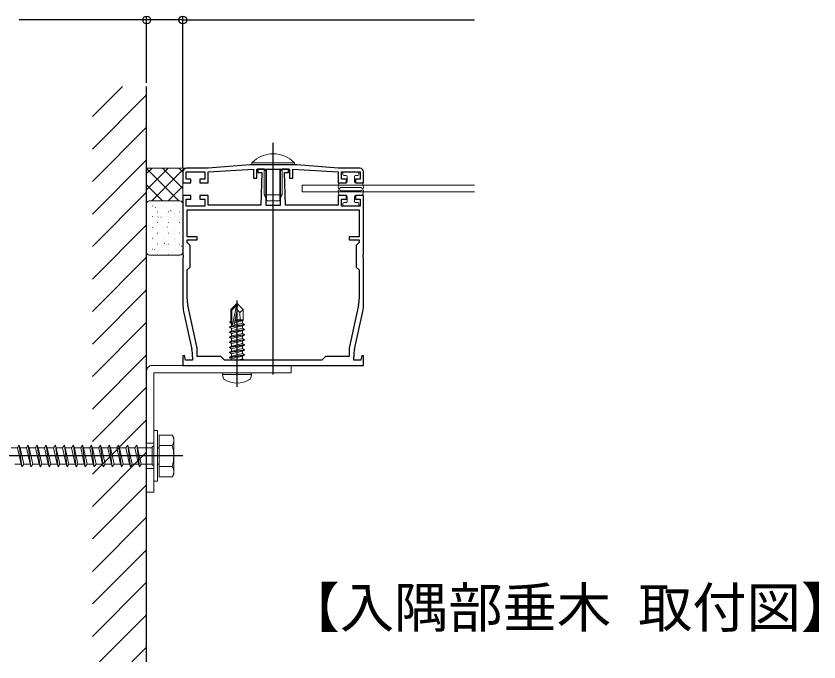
# Model space of a CAD drawing. Units: millimetres, scale not verified. Extents: x -875 to 875, y -1304 to 1297.
# Drawn here: x 446.9 to 669, y 937.8 to 1116.3 of the extents above; entities that cross this region are included whole.
import ezdxf
from ezdxf.enums import TextEntityAlignment as Align

# ---------------------------------------------------------------- set-up
doc = ezdxf.new("R2010")
doc.units = ezdxf.units.MM
doc.header["$LTSCALE"] = 8
for name, color, linetype in [('0-2_USER1', 3, 'Continuous'), ('0-3_YKK_11', 7, 'Continuous'), ('0-4_YKK_12', 2, 'Continuous'), ('0-7_YKK_D', 6, 'Continuous'), ('0-9_YSS_K', 3, 'Continuous')]:
    doc.layers.add(name, color=color, linetype=linetype)
doc.layers.add('0-5_YKK_13', color=4, linetype='Continuous', lineweight=18)
doc.styles.add('ＭＳ ゴシック', font='')
doc.styles.get('ＭＳ ゴシック').set_extended_font_data('MS Gothic')

msp = doc.modelspace()

# ---------------------------------------------------------------- linework, layer by layer
at = {"layer": '0-3_YKK_11'}
for p, q in [((496.978, 1024.542), (494.414, 1036.41)), ((541.631, 1036.41), (539.068, 1024.542)), ((493.248, 1034.704), (495.497, 1024.291)), ((540.548, 1024.291), (542.797, 1034.704))]:
    msp.add_line(p, q, dxfattribs=at)
for points in [[(524.523, 1075.248), (511.523, 1075.248), (500.023, 1074.248), (494.023, 1074.248)], [(542.023, 1074.248), (536.023, 1074.248), (524.523, 1075.248)], [(493.023, 1073.248), (493.023, 1070.248), (495.273, 1070.248), (495.273, 1071.248), (493.923, 1071.248), (493.923, 1073.248), (499.123, 1073.248), (499.123, 1071.248), (497.773, 1071.248), (497.773, 1070.248), (500.023, 1070.248), (500.023, 1073.248), (512.623, 1074.048), (512.623, 1071.548), (513.523, 1071.548), (513.523, 1074.048), (522.523, 1074.048), (522.523, 1071.548), (523.423, 1071.548), (523.423, 1074.048), (536.023, 1073.248), (536.023, 1070.248), (538.273, 1070.248), (538.273, 1071.248), (536.923, 1071.248), (536.923, 1073.248), (542.123, 1073.248), (542.123, 1071.248), (540.773, 1071.248), (540.773, 1070.248), (543.023, 1070.248), (543.023, 1073.248)], [(515.123, 1074.048), (513.773, 1074.048), (513.773, 1073.048), (514.923, 1073.048), (514.573, 1064.048), (500.023, 1064.048), (500.023, 1066.748), (497.773, 1066.748), (497.773, 1065.748), (499.123, 1065.748), (499.123, 1063.748), (493.923, 1063.748), (493.923, 1065.748), (495.273, 1065.748), (495.273, 1066.748), (493.023, 1066.748), (493.023, 1050.406), (493.143, 1050.223), (493.143, 1049.673), (493.023, 1049.489), (493.023, 1036.815)], [(519.923, 1073.048), (519.923, 1063.948), (516.123, 1063.948), (516.123, 1073.048)], [(543.023, 1036.815), (543.023, 1049.489), (542.903, 1049.673), (542.903, 1050.223), (543.023, 1050.406), (543.023, 1066.748), (540.773, 1066.748), (540.773, 1065.748), (542.123, 1065.748), (542.123, 1063.748), (536.923, 1063.748), (536.923, 1065.748), (538.273, 1065.748), (538.273, 1066.748), (536.023, 1066.748), (536.023, 1064.048), (521.472, 1064.048), (521.123, 1073.048), (522.273, 1073.048), (522.273, 1074.048), (520.923, 1074.048)], [(494.223, 1062.748), (541.823, 1062.748), (541.823, 1055.348), (539.023, 1055.348), (539.023, 1054.448), (541.823, 1054.448), (541.823, 1053.748), (541.023, 1052.948), (541.023, 1046.948), (541.823, 1046.148), (541.823, 1038.204)], [(494.223, 1038.204), (494.223, 1046.148), (495.023, 1046.948), (495.023, 1052.948), (494.223, 1053.748), (494.223, 1054.448), (497.023, 1054.448), (497.023, 1055.348), (494.223, 1055.348), (494.223, 1062.748)], [(539.023, 1024.12), (539.023, 1022.248), (532.523, 1022.248), (531.523, 1021.248), (504.523, 1021.248), (503.523, 1022.248), (497.023, 1022.248), (497.023, 1024.12)], [(493.023, 1019.748), (543.023, 1019.748), (543.023, 1022.417), (542.588, 1022.474), (542.259, 1021.248), (540.323, 1021.248), (540.323, 1022.18)], [(495.723, 1022.18), (495.723, 1021.248), (493.786, 1021.248), (493.458, 1022.474), (493.023, 1022.417), (493.023, 1019.748)]]:
    msp.add_lwpolyline(points, dxfattribs=at)
for centre, radius, start, end in [((494.023, 1073.248), 1, 90.00001, 179.99999), ((515.123, 1073.048), 1, 0.00001, 89.99999), ((520.923, 1073.048), 1, 90.00001, 179.99999), ((542.023, 1073.248), 1, 0.00001, 89.99999), ((502.723, 1038.204), 8.5, 180, 192.18865), ((533.323, 1038.204), 8.5, 347.81135, 360), ((503.023, 1036.815), 10, 180, 192.18864), ((533.023, 1036.815), 10, 347.81136, 0), ((485.723, 1022.18), 10, 360, 12.18864), ((495.023, 1024.12), 2, 359.99995, 12.1886), ((541.023, 1024.12), 2, 167.8114, 180.00005), ((550.323, 1022.18), 10, 167.81136, 180)]:
    msp.add_arc(centre, radius, start, end, dxfattribs=at)
at = {"layer": '0-4_YKK_12'}
for p, q in [((518.023, 1017.248), (518.023, 1081.248)), ((508.023, 1013.848), (508.023, 1037.748)), ((493.023, 994.748), (394.023, 994.748))]:
    msp.add_line(p, q, dxfattribs=at)
at = {"layer": '0-5_YKK_13'}
for p, q in [((512.123, 1075.757), (512.123, 1075.248)), ((512.123, 1075.248), (523.923, 1075.248)), ((494.023, 1074.248), (483.023, 1074.248)), ((483.023, 1072.763), (484.507, 1074.248)), ((483.023, 1068.273), (488.997, 1074.248)), ((491.929, 1065.248), (483.023, 1074.154)), ((484.487, 1065.248), (493.487, 1074.248)), ((493.023, 1068.644), (487.419, 1074.248)), ((493.023, 1073.134), (491.909, 1074.248)), ((516.177, 1074.048), (516.177, 1065.557)), ((519.869, 1074.048), (519.869, 1065.557)), ((520.523, 1074.048), (520.523, 1066.948)), ((537.323, 1072.948), (537.323, 1072.548)), ((537.623, 1073.248), (541.423, 1073.248)), ((541.723, 1072.948), (541.723, 1072.548)), ((493.023, 1070.548), (493.023, 1066.448)), ((538.223, 1072.248), (537.623, 1072.248)), ((538.523, 1071.948), (538.523, 1070.548)), ((540.523, 1071.948), (540.523, 1070.548)), ((540.823, 1072.248), (541.423, 1072.248)), ((487.439, 1065.248), (483.023, 1069.664)), ((488.978, 1065.248), (493.023, 1069.293)), ((526.023, 1069.548), (526.023, 1067.748)), ((526.023, 1069.548), (573.694, 1069.548)), ((536.028, 1068.95), (536.213, 1070)), ((536.489, 1068.773), (536.504, 1068.798)), ((536.509, 1070.248), (538.223, 1070.248)), ((536.764, 1068.948), (542.282, 1068.948)), ((542.537, 1070.248), (540.823, 1070.248)), ((542.556, 1068.773), (542.542, 1068.798)), ((543.017, 1068.95), (542.832, 1070)), ((516.323, 1065.248), (515.523, 1066.948)), ((519.723, 1065.248), (520.523, 1066.948)), ((526.023, 1067.748), (573.694, 1067.748)), ((536.028, 1068.046), (536.213, 1066.996)), ((536.489, 1068.223), (536.504, 1068.198)), ((536.509, 1066.748), (538.223, 1066.748)), ((542.282, 1068.048), (536.764, 1068.048)), ((538.523, 1065.048), (538.523, 1066.448)), ((540.523, 1065.048), (540.523, 1066.448)), ((542.537, 1066.748), (540.823, 1066.748)), ((542.556, 1068.223), (542.542, 1068.198)), ((543.017, 1068.046), (542.832, 1066.996)), ((483.221, 1064.975), (483.023, 1065.174)), ((483.023, 1051.048), (483.023, 1064.448)), ((483.823, 1065.248), (492.223, 1065.248)), ((484.638, 1063.873), (484.688, 1063.873)), ((487.678, 1063.873), (487.728, 1063.873)), ((487.825, 1065.209), (487.884, 1065.248)), ((488.302, 1064.412), (488.311, 1064.415)), ((490.718, 1063.873), (490.768, 1063.873)), ((492.965, 1064.745), (493.023, 1064.803)), ((493.023, 1064.448), (493.023, 1051.048)), ((516.323, 1065.248), (519.723, 1065.248)), ((537.323, 1064.048), (537.323, 1064.448)), ((538.223, 1064.748), (537.623, 1064.748)), ((540.823, 1064.748), (541.423, 1064.748)), ((541.723, 1064.048), (541.723, 1064.448)), ((483.023, 1062.258), (483.073, 1062.258)), ((485.512, 1063.424), (485.521, 1063.427)), ((486.063, 1062.258), (486.113, 1062.258)), ((488.901, 1061.783), (488.91, 1061.786)), ((489.103, 1062.258), (489.153, 1062.258)), ((489.63, 1062.486), (489.714, 1062.541)), ((492.021, 1062.888), (492.031, 1062.891)), ((492.143, 1062.258), (492.193, 1062.258)), ((541.423, 1063.748), (537.623, 1063.748)), ((483.368, 1059.823), (483.377, 1059.827)), ((484.638, 1060.883), (484.688, 1060.883)), ((486.158, 1060.812), (486.167, 1060.815)), ((486.941, 1060.706), (487.024, 1060.761)), ((487.678, 1060.883), (487.728, 1060.883)), ((490.718, 1060.883), (490.768, 1060.883)), ((492.667, 1060.276), (492.677, 1060.279)), ((483.023, 1059.268), (483.073, 1059.268)), ((484.014, 1057.211), (484.023, 1057.215)), ((484.638, 1057.893), (484.688, 1057.893)), ((486.063, 1059.268), (486.113, 1059.268)), ((486.757, 1058.183), (486.766, 1058.186)), ((487.678, 1057.893), (487.728, 1057.893)), ((488.746, 1057.982), (488.829, 1058.038)), ((489.103, 1059.268), (489.153, 1059.268)), ((489.877, 1059.288), (489.886, 1059.291)), ((490.718, 1057.893), (490.768, 1057.893)), ((492.143, 1059.268), (492.193, 1059.268)), ((483.023, 1056.278), (483.073, 1056.278)), ((486.057, 1056.202), (486.14, 1056.258)), ((486.063, 1056.278), (486.113, 1056.278)), ((487.733, 1055.687), (487.742, 1055.691)), ((489.103, 1056.278), (489.153, 1056.278)), ((490.523, 1056.675), (490.532, 1056.679)), ((492.143, 1056.278), (492.193, 1056.278)), ((483.023, 1053.288), (483.073, 1053.288)), ((484.613, 1054.582), (484.622, 1054.586)), ((484.638, 1054.903), (484.688, 1054.903)), ((486.063, 1053.288), (486.113, 1053.288)), ((487.678, 1054.903), (487.728, 1054.903)), ((487.861, 1053.479), (487.945, 1053.534)), ((488.379, 1053.075), (488.388, 1053.078)), ((489.103, 1053.288), (489.153, 1053.288)), ((490.718, 1054.903), (490.768, 1054.903)), ((491.122, 1054.046), (491.131, 1054.05)), ((492.143, 1053.288), (492.193, 1053.288)), ((492.664, 1052.74), (492.748, 1052.795)), ((484.638, 1051.913), (484.688, 1051.913)), ((485.172, 1051.699), (485.256, 1051.754)), ((485.588, 1052.087), (485.598, 1052.09)), ((487.678, 1051.913), (487.728, 1051.913)), ((490.718, 1051.913), (490.768, 1051.913)), ((492.098, 1051.551), (492.107, 1051.554)), ((492.223, 1050.248), (483.823, 1050.248)), ((486.063, 1050.298), (486.113, 1050.298)), ((488.978, 1050.446), (488.987, 1050.45)), ((489.103, 1050.298), (489.153, 1050.298)), ((492.143, 1050.298), (492.193, 1050.298)), ((507.873, 1036.748), (506.323, 1035.198)), ((506.323, 1032.029), (506.323, 1035.198)), ((506.623, 1035.073), (507.873, 1036.323)), ((506.623, 1030.796), (506.623, 1035.073)), ((506.691, 1030.625), (507.873, 1036.323)), ((507.113, 1030.741), (508.023, 1035.126)), ((508.173, 1036.748), (507.873, 1036.748)), ((507.873, 1036.323), (507.873, 1036.748)), ((508.023, 1035.126), (508.023, 1036.748)), ((508.023, 1035.126), (508.173, 1036.748)), ((508.173, 1036.748), (509.723, 1035.198)), ((508.765, 1034.394), (509.723, 1035.198)), ((509.723, 1032.167), (509.723, 1035.198)), ((510.123, 1030.998), (505.923, 1030.298)), ((505.923, 1030.398), (506.837, 1030.55)), ((506.023, 1031.855), (506.323, 1032.029)), ((506.023, 1031.855), (506.623, 1031.972)), ((506.023, 1031.64), (506.023, 1031.855)), ((506.023, 1031.64), (506.623, 1031.739)), ((506.023, 1031.64), (506.473, 1031.38)), ((506.323, 1032.348), (506.623, 1032.348)), ((506.473, 1031.38), (506.626, 1031.415)), ((506.473, 1030.715), (506.473, 1031.38)), ((506.473, 1029.98), (509.573, 1030.68)), ((506.983, 1030.574), (510.123, 1031.098)), ((507.139, 1030.866), (509.573, 1031.415)), ((507.284, 1031.563), (509.573, 1032.08)), ((507.345, 1031.858), (509.723, 1032.249)), ((507.4, 1032.123), (508.556, 1032.348)), ((507.447, 1032.348), (509.723, 1032.348)), ((509.723, 1032.167), (509.573, 1032.08)), ((509.573, 1031.415), (509.573, 1032.08)), ((510.123, 1031.098), (509.573, 1031.415)), ((510.123, 1030.998), (509.573, 1030.68)), ((509.573, 1030.015), (509.573, 1030.68)), ((510.123, 1030.998), (510.123, 1031.098)), ((505.923, 1030.298), (505.923, 1030.398)), ((505.923, 1030.298), (506.473, 1029.98)), ((505.923, 1028.998), (510.123, 1029.698)), ((510.123, 1029.598), (505.923, 1028.898)), ((505.923, 1028.898), (505.923, 1028.998)), ((505.923, 1028.898), (506.473, 1028.58)), ((506.473, 1029.315), (506.473, 1029.98)), ((506.473, 1028.58), (509.573, 1029.28)), ((506.473, 1027.915), (506.473, 1028.58)), ((510.123, 1029.698), (509.573, 1030.015)), ((510.123, 1029.598), (509.573, 1029.28)), ((509.573, 1028.615), (509.573, 1029.28)), ((510.123, 1028.298), (509.573, 1028.615)), ((510.123, 1029.598), (510.123, 1029.698)), ((505.923, 1027.598), (510.123, 1028.298)), ((510.123, 1028.198), (505.923, 1027.498)), ((505.923, 1027.498), (505.923, 1027.598)), ((505.923, 1027.498), (506.473, 1027.18)), ((505.923, 1026.198), (510.123, 1026.898)), ((510.123, 1026.798), (505.923, 1026.098)), ((505.923, 1026.098), (505.923, 1026.198)), ((505.923, 1026.098), (506.473, 1025.78)), ((506.473, 1027.18), (509.573, 1027.88)), ((506.473, 1026.515), (506.473, 1027.18)), ((506.473, 1025.78), (509.573, 1026.48)), ((510.123, 1028.198), (509.573, 1027.88)), ((509.573, 1027.215), (509.573, 1027.88)), ((510.123, 1026.898), (509.573, 1027.215)), ((510.123, 1026.798), (509.573, 1026.48)), ((509.573, 1025.815), (509.573, 1026.48)), ((510.123, 1028.198), (510.123, 1028.298)), ((510.123, 1026.798), (510.123, 1026.898)), ((505.923, 1024.798), (510.123, 1025.498)), ((510.123, 1025.398), (505.923, 1024.698)), ((505.923, 1024.698), (505.923, 1024.798)), ((505.923, 1024.698), (506.473, 1024.38)), ((505.923, 1023.398), (510.123, 1024.098)), ((510.123, 1023.998), (505.923, 1023.298)), ((506.473, 1025.115), (506.473, 1025.78)), ((506.473, 1024.38), (509.573, 1025.08)), ((506.473, 1023.715), (506.473, 1024.38)), ((510.123, 1025.498), (509.573, 1025.815)), ((510.123, 1025.398), (509.573, 1025.08)), ((509.573, 1024.415), (509.573, 1025.08)), ((510.123, 1024.098), (509.573, 1024.415)), ((510.123, 1023.998), (509.573, 1023.68)), ((510.123, 1025.398), (510.123, 1025.498)), ((510.123, 1023.998), (510.123, 1024.098)), ((505.923, 1023.298), (505.923, 1023.398)), ((505.923, 1023.298), (506.473, 1022.98)), ((505.923, 1021.998), (510.123, 1022.698)), ((510.123, 1022.598), (505.923, 1021.898)), ((505.923, 1021.898), (505.923, 1021.998)), ((505.923, 1021.898), (506.473, 1021.58)), ((506.473, 1022.98), (509.573, 1023.68)), ((506.473, 1022.315), (506.473, 1022.98)), ((506.473, 1021.58), (509.573, 1022.28)), ((508.023, 1015.248), (508.023, 1022.248)), ((509.573, 1023.015), (509.573, 1023.68)), ((510.123, 1022.698), (509.573, 1023.015)), ((510.123, 1022.598), (509.573, 1022.28)), ((509.573, 1021.615), (509.573, 1022.28)), ((510.123, 1022.598), (510.123, 1022.698)), ((523.023, 1019.748), (484.523, 1019.748)), ((506.473, 1021.248), (506.473, 1021.58)), ((507.945, 1021.248), (509.573, 1021.615)), ((510.123, 1021.248), (510.123, 1021.298)), ((504.023, 1017.248), (504.111, 1017.748)), ((504.023, 1017.248), (504.164, 1016.445)), ((504.023, 1017.248), (512.023, 1017.248)), ((504.111, 1017.748), (511.935, 1017.748)), ((512.023, 1017.248), (511.881, 1016.445)), ((512.023, 1017.248), (511.935, 1017.748)), ((485.023, 987.748), (485.023, 1001.748)), ((486.023, 1001.748), (485.023, 1001.748)), ((486.023, 987.748), (486.023, 1001.748)), ((490.092, 1000.498), (486.523, 1000.498)), ((486.523, 988.998), (486.523, 1000.498)), ((490.523, 999.748), (490.09, 1000.498)), ((490.523, 999.748), (490.523, 989.748)), ((448.523, 991.748), (447.773, 997.748)), ((451.023, 991.748), (450.273, 997.748)), ((453.523, 991.748), (452.773, 997.748)), ((456.023, 991.748), (455.273, 997.748)), ((458.523, 991.748), (457.773, 997.748)), ((461.023, 991.748), (460.273, 997.748)), ((463.523, 991.748), (462.773, 997.748)), ((466.023, 991.748), (465.273, 997.748)), ((468.523, 991.748), (467.773, 997.748)), ((471.023, 991.748), (470.273, 997.748)), ((473.523, 991.748), (472.773, 997.748)), ((476.023, 991.748), (475.273, 997.748)), ((477.773, 997.748), (477.273, 996.998)), ((478.023, 996.998), (477.773, 997.748)), ((478.523, 991.748), (477.773, 997.748)), ((481.023, 991.748), (480.273, 997.748)), ((483.023, 998.248), (485.023, 998.248)), ((484.523, 992.148), (484.523, 997.348)), ((485.023, 997.348), (484.523, 997.348)), ((486.523, 997.634), (490.076, 997.634)), ((445.523, 996.998), (447.273, 996.998)), ((448.273, 992.498), (447.273, 996.998)), ((448.023, 996.998), (449.773, 996.998)), ((450.773, 992.498), (449.773, 996.998)), ((450.523, 996.998), (452.273, 996.998)), ((453.273, 992.498), (452.273, 996.998)), ((453.023, 996.998), (454.773, 996.998)), ((455.773, 992.498), (454.773, 996.998)), ((455.523, 996.998), (457.273, 996.998)), ((458.273, 992.498), (457.273, 996.998)), ((458.023, 996.998), (459.773, 996.998)), ((460.773, 992.498), (459.773, 996.998)), ((460.523, 996.998), (462.273, 996.998)), ((463.273, 992.498), (462.273, 996.998)), ((463.023, 996.998), (464.773, 996.998)), ((465.773, 992.498), (464.773, 996.998)), ((465.523, 996.998), (467.273, 996.998)), ((468.273, 992.498), (467.273, 996.998)), ((468.023, 996.998), (469.773, 996.998)), ((470.773, 992.498), (469.773, 996.998)), ((470.523, 996.998), (472.273, 996.998)), ((473.273, 992.498), (472.273, 996.998)), ((473.023, 996.998), (474.773, 996.998)), ((475.773, 992.498), (474.773, 996.998)), ((475.523, 996.998), (477.273, 996.998)), ((478.273, 992.498), (477.273, 996.998)), ((479.023, 992.498), (478.023, 996.998)), ((478.023, 996.998), (479.773, 996.998)), ((480.773, 992.498), (479.773, 996.998)), ((480.523, 996.998), (484.523, 996.998)), ((486.523, 996.998), (486.023, 996.998)), ((480.523, 994.748), (487.523, 994.748)), ((448.273, 992.498), (446.523, 992.498)), ((450.773, 992.498), (449.023, 992.498)), ((453.273, 992.498), (451.523, 992.498)), ((455.773, 992.498), (454.023, 992.498)), ((458.273, 992.498), (456.523, 992.498)), ((460.773, 992.498), (459.023, 992.498)), ((463.273, 992.498), (461.523, 992.498)), ((465.773, 992.498), (464.023, 992.498)), ((468.273, 992.498), (466.523, 992.498)), ((470.773, 992.498), (469.023, 992.498)), ((473.273, 992.498), (471.523, 992.498)), ((475.773, 992.498), (474.023, 992.498)), ((478.273, 992.498), (476.523, 992.498)), ((478.523, 991.748), (478.273, 992.498)), ((479.023, 992.498), (478.523, 991.748)), ((480.773, 992.498), (479.023, 992.498)), ((484.523, 992.498), (481.523, 992.498)), ((483.023, 991.248), (485.023, 991.248)), ((485.023, 992.148), (484.523, 992.148)), ((486.523, 992.498), (486.023, 992.498)), ((486.523, 991.861), (490.076, 991.861)), ((486.523, 988.998), (490.092, 988.998)), ((490.523, 989.748), (490.09, 988.998)), ((486.023, 987.748), (485.023, 987.748))]:
    msp.add_line(p, q, dxfattribs=at)
for points in [[(512.123, 1075.757), (523.923, 1075.757), (523.923, 1075.248)], [(515.523, 1074.048), (515.523, 1066.948), (520.523, 1066.948)], [(508.023, 1035.126), (508.765, 1034.394), (508.923, 1032.348)], [(505.923, 1030.398), (506.473, 1030.715), (506.623, 1030.749)], [(505.923, 1028.998), (506.473, 1029.315), (509.573, 1030.015)], [(505.923, 1027.598), (506.473, 1027.915), (509.573, 1028.615)], [(505.923, 1026.198), (506.473, 1026.515), (509.573, 1027.215)], [(505.923, 1024.798), (506.473, 1025.115), (509.573, 1025.815)], [(505.923, 1023.398), (506.473, 1023.715), (509.573, 1024.415)], [(505.923, 1021.998), (506.473, 1022.315), (509.573, 1023.015)], [(483.023, 1018.248), (483.023, 984.748), (485.023, 984.748), (485.023, 1017.748), (523.023, 1017.748), (523.023, 1019.748)], [(509.823, 1021.248), (510.123, 1021.298), (509.573, 1021.615)], [(449.023, 992.498), (448.023, 996.998), (447.773, 997.748), (447.273, 996.998)], [(451.523, 992.498), (450.523, 996.998), (450.273, 997.748), (449.773, 996.998)], [(454.023, 992.498), (453.023, 996.998), (452.773, 997.748), (452.273, 996.998)], [(456.523, 992.498), (455.523, 996.998), (455.273, 997.748), (454.773, 996.998)], [(459.023, 992.498), (458.023, 996.998), (457.773, 997.748), (457.273, 996.998)], [(461.523, 992.498), (460.523, 996.998), (460.273, 997.748), (459.773, 996.998)], [(464.023, 992.498), (463.023, 996.998), (462.773, 997.748), (462.273, 996.998)], [(466.523, 992.498), (465.523, 996.998), (465.273, 997.748), (464.773, 996.998)], [(469.023, 992.498), (468.023, 996.998), (467.773, 997.748), (467.273, 996.998)], [(471.523, 992.498), (470.523, 996.998), (470.273, 997.748), (469.773, 996.998)], [(474.023, 992.498), (473.023, 996.998), (472.773, 997.748), (472.273, 996.998)], [(476.523, 992.498), (475.523, 996.998), (475.273, 997.748), (474.773, 996.998)], [(481.523, 992.498), (480.523, 996.998), (480.273, 997.748), (479.773, 996.998)], [(449.023, 992.498), (448.523, 991.748), (448.273, 992.498)], [(451.523, 992.498), (451.023, 991.748), (450.773, 992.498)], [(454.023, 992.498), (453.523, 991.748), (453.273, 992.498)], [(456.523, 992.498), (456.023, 991.748), (455.773, 992.498)], [(459.023, 992.498), (458.523, 991.748), (458.273, 992.498)], [(461.523, 992.498), (461.023, 991.748), (460.773, 992.498)], [(464.023, 992.498), (463.523, 991.748), (463.273, 992.498)], [(466.523, 992.498), (466.023, 991.748), (465.773, 992.498)], [(469.023, 992.498), (468.523, 991.748), (468.273, 992.498)], [(471.523, 992.498), (471.023, 991.748), (470.773, 992.498)], [(474.023, 992.498), (473.523, 991.748), (473.273, 992.498)], [(476.523, 992.498), (476.023, 991.748), (475.773, 992.498)], [(481.523, 992.498), (481.023, 991.748), (480.773, 992.498)]]:
    msp.add_lwpolyline(points, dxfattribs=at)
for centre, radius, start, end in [((518.023, 1070.015), 8.232, 44.2189, 135.7811), ((537.623, 1072.948), 0.3, 90, 180), ((541.423, 1072.948), 0.3, 0, 90), ((537.623, 1072.548), 0.3, 180, 270), ((538.223, 1071.948), 0.3, 0, 90), ((538.223, 1070.548), 0.3, 270, 0), ((540.823, 1071.948), 0.3, 90, 180), ((540.823, 1070.548), 0.3, 180, 270), ((541.423, 1072.548), 0.3, 270, 0), ((536.273, 1068.898), 0.25, 167.958, 330), ((536.273, 1068.098), 0.25, 30, 192.042), ((536.509, 1069.948), 0.3, 90, 170), ((536.764, 1068.648), 0.3, 90, 150), ((542.282, 1068.648), 0.3, 30, 90), ((542.537, 1069.948), 0.3, 10, 90), ((542.773, 1068.898), 0.25, 210, 12.042), ((542.773, 1068.098), 0.25, 347.958, 150), ((536.509, 1067.048), 0.3, 190, 270), ((536.764, 1068.348), 0.3, 210, 270), ((538.223, 1066.448), 0.3, 0, 90), ((540.823, 1066.448), 0.3, 90, 180), ((542.282, 1068.348), 0.3, 270, 330), ((542.537, 1067.048), 0.3, 270, 350), ((483.823, 1064.448), 0.8, 90, 180), ((492.223, 1064.448), 0.8, 0, 90), ((537.623, 1064.448), 0.3, 90, 180), ((537.623, 1064.048), 0.3, 180, 270), ((538.223, 1065.048), 0.3, 270, 0), ((540.823, 1065.048), 0.3, 180, 270), ((541.423, 1064.448), 0.3, 0, 90), ((541.423, 1064.048), 0.3, 270, 0), ((483.823, 1051.048), 0.8, 180, 270), ((492.223, 1051.048), 0.8, 270, 0), ((506.871, 1030.796), 0.248, 180, 347.19096), ((484.523, 1018.248), 1.5, 89.99998, 180.00002), ((505.051, 1016.602), 0.9, 190, 237.94412), ((508.023, 1021.348), 6.5, 237.94412, 302.05588), ((510.995, 1016.602), 0.9, 302.05588, 350), ((487.967, 999.078), 2.556, 325.61575, 33.74822), ((480.969, 994.748), 9.553, 342.41205, 17.58795), ((487.967, 990.418), 2.556, 326.25178, 34.38425)]:
    msp.add_arc(centre, radius, start, end, dxfattribs=at)
at = {"layer": '0-7_YKK_D'}
for p, q in [((483.023, 1097.892), (483.023, 1116.248)), ((493.023, 1075.248), (493.023, 1116.248)), ((493.023, 1074.248), (493.023, 1116.248)), ((493.023, 1115.248), (573.694, 1115.248))]:
    msp.add_line(p, q, dxfattribs=at)
msp.add_lwpolyline([(493.023, 1115.248), (483.023, 1115.248), (447.723, 1115.248)], dxfattribs=at)
for centre in [(483.023, 1115.248), (493.023, 1115.248), (493.023, 1115.248)]:
    msp.add_circle(centre, 1.075, dxfattribs=at)
at = {"layer": '0-9_YSS_K'}
for p, q in [((468.023, 1088.53), (476.385, 1096.892)), ((483.023, 937.805), (483.023, 1096.892)), ((468.023, 1079.55), (483.023, 1094.55)), ((468.023, 1070.57), (483.023, 1085.57)), ((468.023, 1061.589), (483.023, 1076.589)), ((468.023, 1052.609), (483.023, 1067.609)), ((468.023, 1043.629), (483.023, 1058.629)), ((468.023, 1034.649), (483.023, 1049.649)), ((468.023, 1025.668), (483.023, 1040.668)), ((468.023, 1016.688), (483.023, 1031.688)), ((468.023, 1007.708), (483.023, 1022.708)), ((468.023, 998.727), (483.023, 1013.727)), ((468.023, 989.747), (483.023, 1004.747)), ((468.023, 980.767), (483.023, 995.767)), ((468.023, 971.787), (483.023, 986.787)), ((468.023, 962.806), (483.023, 977.806)), ((468.023, 953.826), (483.023, 968.826)), ((468.023, 944.846), (483.023, 959.846)), ((469.962, 937.805), (483.023, 950.866)), ((478.942, 937.805), (483.023, 941.885))]:
    msp.add_line(p, q, dxfattribs=at)

# ---------------------------------------------------------------- texts
at = {"layer": '0-2_USER1', "style": 'ＭＳ ゴシック'}
msp.add_text('【入隅部垂木 取付図】', height=11, dxfattribs=at).set_placement((521.466, 944.038), align=Align.BOTTOM_LEFT)

doc.saveas('drawing.dxf')
